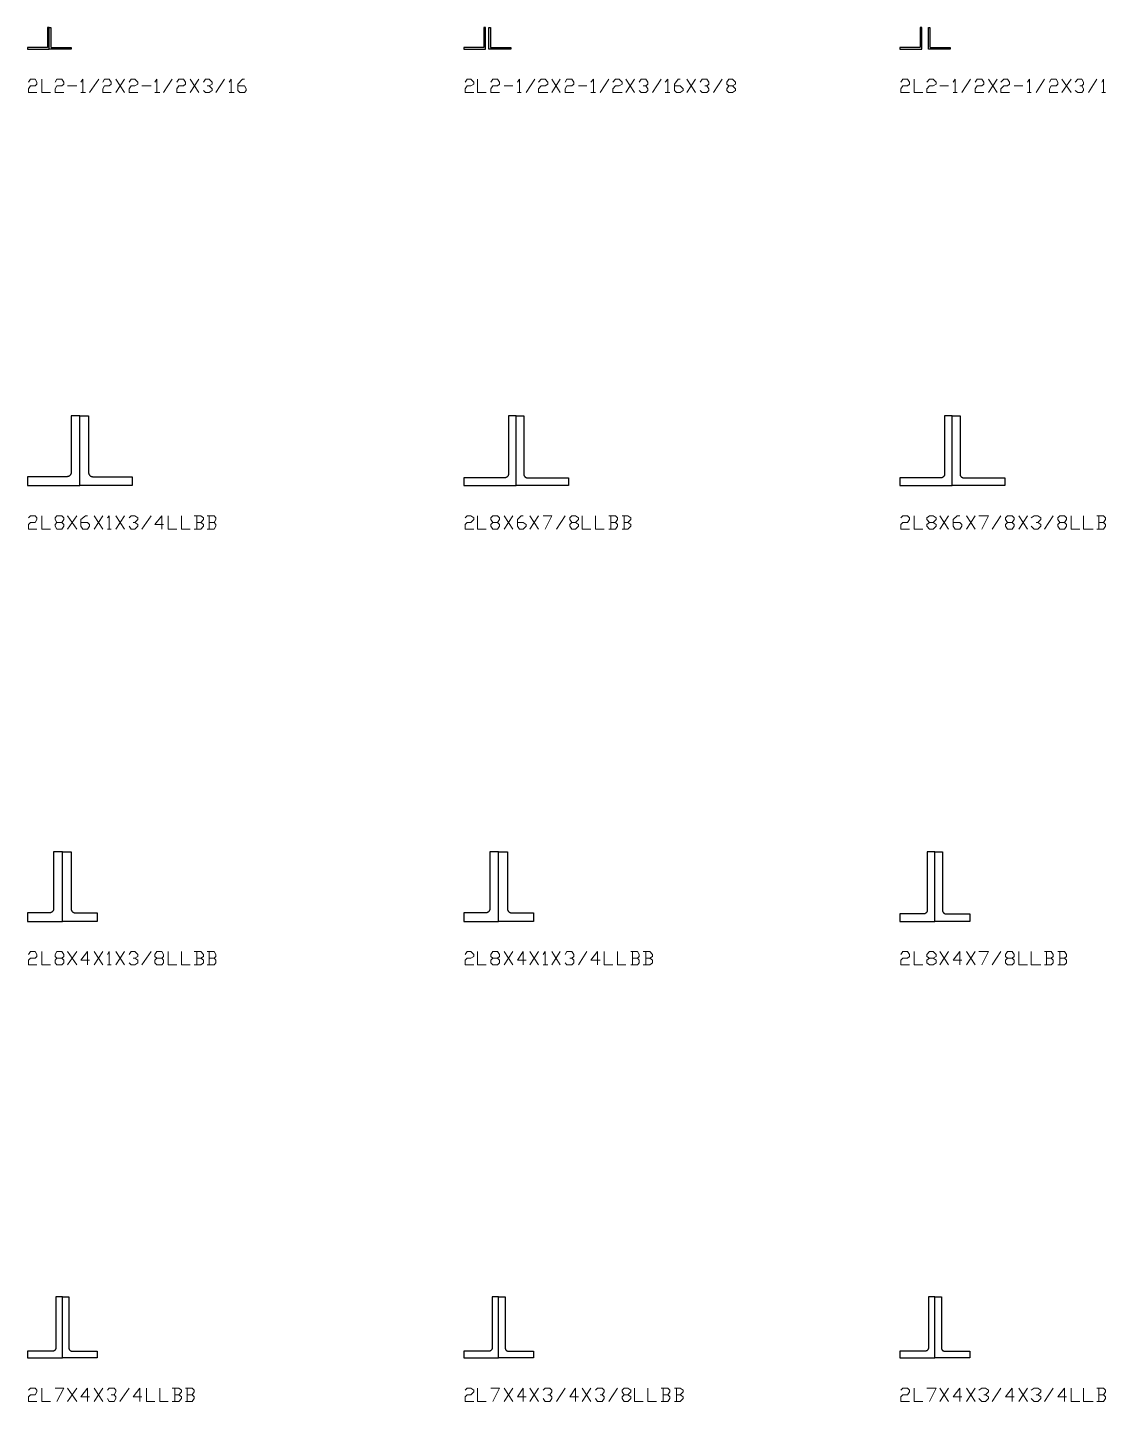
# Model space of a CAD drawing. Header units: inches. Extents: x 0 to 985, y -1555 to 12.
# Drawn here: x 250 to 373.6, y -555 to -397.5 of the extents above; entities that cross this region are included whole.
import ezdxf

# ---------------------------------------------------------------- set-up
doc = ezdxf.new("R2010")
doc.units = ezdxf.units.IN
doc.header["$MEASUREMENT"] = 0
doc.layers.add('AISC_STEEL', color=7, linetype='Continuous')

msp = doc.modelspace()

# ---------------------------------------------------------------- linework, layer by layer
at = {"color": 3, "lineweight": 0}
for points in [[(250.11, -403.76), (250.33, -403.43), (250.87, -403.43), (251.09, -403.76), (251.09, -403.98), (250.87, -404.19), (250.33, -404.19), (250.11, -404.52), (250.11, -404.96), (251.09, -404.96)], [(251.64, -403.43), (251.64, -404.96), (252.62, -404.96)], [(253.16, -403.76), (253.38, -403.43), (253.93, -403.43), (254.15, -403.76), (254.15, -403.98), (253.93, -404.19), (253.38, -404.19), (253.16, -404.52), (253.16, -404.96), (254.15, -404.96)], [(254.58, -404.19), (255.67, -404.19)], [(256.11, -403.76), (256.33, -403.43), (256.33, -404.96)], [(257.09, -404.96), (258.18, -403.43)], [(258.62, -403.76), (258.83, -403.43), (259.38, -403.43), (259.6, -403.76), (259.6, -403.98), (259.38, -404.19), (258.83, -404.19), (258.62, -404.52), (258.62, -404.96), (259.6, -404.96)], [(260.14, -404.96), (261.12, -403.43)], [(260.14, -403.43), (261.12, -404.96)], [(261.67, -403.76), (261.89, -403.43), (262.32, -403.43), (262.65, -403.76), (262.65, -403.98), (262.32, -404.19), (261.89, -404.19), (261.67, -404.52), (261.67, -404.96), (262.65, -404.96)], [(263.09, -404.19), (264.18, -404.19)], [(264.61, -403.76), (264.83, -403.43), (264.83, -404.96)], [(265.6, -404.96), (266.58, -403.43)], [(267.12, -403.76), (267.34, -403.43), (267.89, -403.43), (268.1, -403.76), (268.1, -403.98), (267.89, -404.19), (267.34, -404.19), (267.12, -404.52), (267.12, -404.96), (268.1, -404.96)], [(268.65, -404.96), (269.63, -403.43)], [(268.65, -403.43), (269.63, -404.96)], [(270.18, -403.76), (270.39, -403.43), (270.83, -403.43), (271.16, -403.76), (271.16, -403.98), (270.83, -404.19), (270.61, -404.19)], [(270.83, -404.19), (271.16, -404.52), (271.16, -404.74), (270.83, -404.96), (270.39, -404.96), (270.18, -404.74)], [(271.59, -404.96), (272.58, -403.43)], [(273.12, -403.76), (273.34, -403.43), (273.34, -404.96)], [(274.1, -404.19), (274.87, -404.19), (275.08, -404.52), (275.08, -404.74), (274.87, -404.96), (274.32, -404.96), (274.1, -404.74), (274.1, -403.98), (274.65, -403.43), (274.87, -403.43)], [(300.17, -403.76), (300.38, -403.43), (300.82, -403.43), (301.15, -403.76), (301.15, -403.98), (300.82, -404.19), (300.38, -404.19), (300.17, -404.52), (300.17, -404.96), (301.15, -404.96)], [(301.58, -403.43), (301.58, -404.96), (302.56, -404.96)], [(303.11, -403.76), (303.33, -403.43), (303.87, -403.43), (304.09, -403.76), (304.09, -403.98), (303.87, -404.19), (303.33, -404.19), (303.11, -404.52), (303.11, -404.96), (304.09, -404.96)], [(304.64, -404.19), (305.62, -404.19)], [(306.16, -403.76), (306.38, -403.43), (306.38, -404.96)], [(307.14, -404.96), (308.13, -403.43)], [(308.56, -403.76), (308.89, -403.43), (309.33, -403.43), (309.65, -403.76), (309.65, -403.98), (309.33, -404.19), (308.89, -404.19), (308.56, -404.52), (308.56, -404.96), (309.65, -404.96)], [(310.09, -404.96), (311.07, -403.43)], [(310.09, -403.43), (311.07, -404.96)], [(311.62, -403.76), (311.83, -403.43), (312.38, -403.43), (312.6, -403.76), (312.6, -403.98), (312.38, -404.19), (311.83, -404.19), (311.62, -404.52), (311.62, -404.96), (312.6, -404.96)], [(313.14, -404.19), (314.12, -404.19)], [(314.56, -403.76), (314.89, -403.43), (314.89, -404.96)], [(315.65, -404.96), (316.63, -403.43)], [(317.07, -403.76), (317.4, -403.43), (317.83, -403.43), (318.16, -403.76), (318.16, -403.98), (317.83, -404.19), (317.4, -404.19), (317.07, -404.52), (317.07, -404.96), (318.16, -404.96)], [(318.59, -404.96), (319.58, -403.43)], [(318.59, -403.43), (319.58, -404.96)], [(320.12, -403.76), (320.34, -403.43), (320.89, -403.43), (321.1, -403.76), (321.1, -403.98), (320.89, -404.19), (320.56, -404.19)], [(320.89, -404.19), (321.1, -404.52), (321.1, -404.74), (320.89, -404.96), (320.34, -404.96), (320.12, -404.74)], [(321.65, -404.96), (322.63, -403.43)], [(323.07, -403.76), (323.39, -403.43), (323.39, -404.96)], [(324.16, -404.19), (324.81, -404.19), (325.14, -404.52), (325.14, -404.74), (324.81, -404.96), (324.37, -404.96), (324.16, -404.74), (324.16, -403.98), (324.59, -403.43), (324.81, -403.43)], [(325.57, -404.96), (326.56, -403.43)], [(325.57, -403.43), (326.56, -404.96)], [(327.1, -403.76), (327.32, -403.43), (327.86, -403.43), (328.08, -403.76), (328.08, -403.98), (327.86, -404.19), (327.65, -404.19)], [(327.86, -404.19), (328.08, -404.52), (328.08, -404.74), (327.86, -404.96), (327.32, -404.96), (327.1, -404.74)], [(328.63, -404.96), (329.61, -403.43)], [(330.81, -404.19), (331.14, -404.52), (331.14, -404.74), (330.81, -404.96), (330.37, -404.96), (330.15, -404.74), (330.15, -404.52), (330.37, -404.19), (330.81, -404.19), (331.14, -403.98), (331.14, -403.76), (330.81, -403.43), (330.37, -403.43), (330.15, -403.76), (330.15, -403.98), (330.37, -404.19)], [(350.11, -403.76), (350.33, -403.43), (350.87, -403.43), (351.09, -403.76), (351.09, -403.98), (350.87, -404.19), (350.33, -404.19), (350.11, -404.52), (350.11, -404.96), (351.09, -404.96)], [(351.64, -403.43), (351.64, -404.96), (352.62, -404.96)], [(353.06, -403.76), (353.38, -403.43), (353.82, -403.43), (354.15, -403.76), (354.15, -403.98), (353.82, -404.19), (353.38, -404.19), (353.06, -404.52), (353.06, -404.96), (354.15, -404.96)], [(354.58, -404.19), (355.56, -404.19)], [(356.11, -403.76), (356.33, -403.43), (356.33, -404.96)], [(357.09, -404.96), (358.07, -403.43)], [(358.62, -403.76), (358.83, -403.43), (359.38, -403.43), (359.6, -403.76), (359.6, -403.98), (359.38, -404.19), (358.83, -404.19), (358.62, -404.52), (358.62, -404.96), (359.6, -404.96)], [(360.14, -404.96), (361.12, -403.43)], [(360.14, -403.43), (361.12, -404.96)], [(361.56, -403.76), (361.89, -403.43), (362.32, -403.43), (362.54, -403.76), (362.54, -403.98), (362.32, -404.19), (361.89, -404.19), (361.56, -404.52), (361.56, -404.96), (362.54, -404.96)], [(363.09, -404.19), (364.07, -404.19)], [(364.61, -403.76), (364.83, -403.43), (364.83, -404.96)], [(365.6, -404.96), (366.58, -403.43)], [(367.12, -403.76), (367.34, -403.43), (367.89, -403.43), (368.1, -403.76), (368.1, -403.98), (367.89, -404.19), (367.34, -404.19), (367.12, -404.52), (367.12, -404.96), (368.1, -404.96)], [(368.54, -404.96), (369.63, -403.43)], [(368.54, -403.43), (369.63, -404.96)], [(370.07, -403.76), (370.39, -403.43), (370.83, -403.43), (371.05, -403.76), (371.05, -403.98), (370.83, -404.19), (370.61, -404.19)], [(370.83, -404.19), (371.05, -404.52), (371.05, -404.74), (370.83, -404.96), (370.39, -404.96), (370.07, -404.74)], [(371.59, -404.96), (372.58, -403.43)], [(373.12, -403.76), (373.34, -403.43), (373.34, -404.96)], [(256.11, -404.96), (256.65, -404.96)], [(264.61, -404.96), (265.16, -404.96)], [(273.12, -404.96), (273.67, -404.96)], [(306.16, -404.96), (306.6, -404.96)], [(314.56, -404.96), (315.11, -404.96)], [(323.07, -404.96), (323.61, -404.96)], [(356.11, -404.96), (356.54, -404.96)], [(364.61, -404.96), (365.05, -404.96)], [(373.12, -404.96), (373.56, -404.96)], [(250.11, -453.7), (250.33, -453.48), (250.87, -453.48), (251.09, -453.7), (251.09, -453.92), (250.87, -454.25), (250.33, -454.25), (250.11, -454.47), (250.11, -455.01), (251.09, -455.01)], [(251.64, -453.48), (251.64, -455.01), (252.62, -455.01)], [(253.93, -454.25), (254.15, -454.47), (254.15, -454.68), (253.93, -455.01), (253.38, -455.01), (253.16, -454.68), (253.16, -454.47), (253.38, -454.25), (253.93, -454.25), (254.15, -453.92), (254.15, -453.7), (253.93, -453.48), (253.38, -453.48), (253.16, -453.7), (253.16, -453.92), (253.38, -454.25)], [(254.58, -455.01), (255.67, -453.48)], [(254.58, -453.48), (255.67, -455.01)], [(256.11, -454.25), (256.87, -454.25), (257.09, -454.47), (257.09, -454.68), (256.87, -455.01), (256.33, -455.01), (256.11, -454.68), (256.11, -453.92), (256.65, -453.48), (256.87, -453.48)], [(257.64, -455.01), (258.62, -453.48)], [(257.64, -453.48), (258.62, -455.01)], [(259.16, -453.7), (259.38, -453.48), (259.38, -455.01)], [(260.14, -455.01), (261.12, -453.48)], [(260.14, -453.48), (261.12, -455.01)], [(261.67, -453.7), (261.89, -453.48), (262.32, -453.48), (262.65, -453.7), (262.65, -453.92), (262.32, -454.25), (262.11, -454.25)], [(263.09, -455.01), (264.18, -453.48)], [(265.6, -454.47), (264.61, -454.47), (265.38, -453.48), (265.38, -455.01)], [(266.14, -453.48), (266.14, -455.01), (267.12, -455.01)], [(267.67, -453.48), (267.67, -455.01), (268.65, -455.01)], [(269.85, -454.25), (270.18, -453.92), (270.18, -453.7), (269.85, -453.48), (269.09, -453.48)], [(269.41, -453.48), (269.41, -455.01)], [(271.38, -454.25), (271.59, -453.92), (271.59, -453.7), (271.38, -453.48), (270.61, -453.48)], [(270.83, -453.48), (270.83, -455.01)], [(300.17, -453.7), (300.38, -453.48), (300.82, -453.48), (301.15, -453.7), (301.15, -453.92), (300.82, -454.25), (300.38, -454.25), (300.17, -454.47), (300.17, -455.01), (301.15, -455.01)], [(301.58, -453.48), (301.58, -455.01), (302.56, -455.01)], [(303.87, -454.25), (304.09, -454.47), (304.09, -454.68), (303.87, -455.01), (303.33, -455.01), (303.11, -454.68), (303.11, -454.47), (303.33, -454.25), (303.87, -454.25), (304.09, -453.92), (304.09, -453.7), (303.87, -453.48), (303.33, -453.48), (303.11, -453.7), (303.11, -453.92), (303.33, -454.25)], [(304.64, -455.01), (305.62, -453.48)], [(304.64, -453.48), (305.62, -455.01)], [(306.16, -454.25), (306.82, -454.25), (307.14, -454.47), (307.14, -454.68), (306.82, -455.01), (306.38, -455.01), (306.16, -454.68), (306.16, -453.92), (306.6, -453.48), (306.82, -453.48)], [(307.58, -455.01), (308.56, -453.48)], [(307.58, -453.48), (308.56, -455.01)], [(309.11, -453.48), (310.09, -453.48), (309.33, -455.01)], [(310.63, -455.01), (311.62, -453.48)], [(312.82, -454.25), (313.14, -454.47), (313.14, -454.68), (312.82, -455.01), (312.38, -455.01), (312.16, -454.68), (312.16, -454.47), (312.38, -454.25), (312.82, -454.25), (313.14, -453.92), (313.14, -453.7), (312.82, -453.48), (312.38, -453.48), (312.16, -453.7), (312.16, -453.92), (312.38, -454.25)], [(313.58, -453.48), (313.58, -455.01), (314.56, -455.01)], [(315.11, -453.48), (315.11, -455.01), (316.09, -455.01)], [(317.4, -454.25), (317.61, -453.92), (317.61, -453.7), (317.4, -453.48), (316.63, -453.48)], [(316.85, -453.48), (316.85, -455.01)], [(318.81, -454.25), (319.14, -453.92), (319.14, -453.7), (318.81, -453.48), (318.16, -453.48)], [(318.38, -453.48), (318.38, -455.01)], [(350.11, -453.7), (350.33, -453.48), (350.87, -453.48), (351.09, -453.7), (351.09, -453.92), (350.87, -454.25), (350.33, -454.25), (350.11, -454.47), (350.11, -455.01), (351.09, -455.01)], [(351.64, -453.48), (351.64, -455.01), (352.62, -455.01)], [(353.82, -454.25), (354.15, -454.47), (354.15, -454.68), (353.82, -455.01), (353.38, -455.01), (353.06, -454.68), (353.06, -454.47), (353.38, -454.25), (353.82, -454.25), (354.15, -453.92), (354.15, -453.7), (353.82, -453.48), (353.38, -453.48), (353.06, -453.7), (353.06, -453.92), (353.38, -454.25)], [(354.58, -455.01), (355.56, -453.48)], [(354.58, -453.48), (355.56, -455.01)], [(356.11, -454.25), (356.87, -454.25), (357.09, -454.47), (357.09, -454.68), (356.87, -455.01), (356.33, -455.01), (356.11, -454.68), (356.11, -453.92), (356.54, -453.48), (356.87, -453.48)], [(357.64, -455.01), (358.62, -453.48)], [(357.64, -453.48), (358.62, -455.01)], [(359.05, -453.48), (360.14, -453.48), (359.38, -455.01)], [(360.58, -455.01), (361.56, -453.48)], [(362.87, -454.25), (363.09, -454.47), (363.09, -454.68), (362.87, -455.01), (362.32, -455.01), (362.11, -454.68), (362.11, -454.47), (362.32, -454.25), (362.87, -454.25), (363.09, -453.92), (363.09, -453.7), (362.87, -453.48), (362.32, -453.48), (362.11, -453.7), (362.11, -453.92), (362.32, -454.25)], [(363.63, -455.01), (364.61, -453.48)], [(363.63, -453.48), (364.61, -455.01)], [(365.05, -453.7), (365.38, -453.48), (365.81, -453.48), (366.14, -453.7), (366.14, -453.92), (365.81, -454.25), (365.6, -454.25)], [(366.58, -455.01), (367.56, -453.48)], [(368.87, -454.25), (369.09, -454.47), (369.09, -454.68), (368.87, -455.01), (368.32, -455.01), (368.1, -454.68), (368.1, -454.47), (368.32, -454.25), (368.87, -454.25), (369.09, -453.92), (369.09, -453.7), (368.87, -453.48), (368.32, -453.48), (368.1, -453.7), (368.1, -453.92), (368.32, -454.25)], [(369.63, -453.48), (369.63, -455.01), (370.61, -455.01)], [(371.05, -453.48), (371.05, -455.01), (372.14, -455.01)], [(373.34, -454.25), (373.56, -453.92), (373.56, -453.7), (373.34, -453.48), (372.58, -453.48)], [(372.79, -453.48), (372.79, -455.01)], [(259.16, -455.01), (259.6, -455.01)], [(262.32, -454.25), (262.65, -454.47), (262.65, -454.68), (262.32, -455.01), (261.89, -455.01), (261.67, -454.68)], [(269.09, -455.01), (269.85, -455.01), (270.18, -454.68), (270.18, -454.47), (269.85, -454.25), (269.41, -454.25)], [(270.61, -455.01), (271.38, -455.01), (271.59, -454.68), (271.59, -454.47), (271.38, -454.25), (270.83, -454.25)], [(316.63, -455.01), (317.4, -455.01), (317.61, -454.68), (317.61, -454.47), (317.4, -454.25), (316.85, -454.25)], [(318.16, -455.01), (318.81, -455.01), (319.14, -454.68), (319.14, -454.47), (318.81, -454.25), (318.38, -454.25)], [(365.81, -454.25), (366.14, -454.47), (366.14, -454.68), (365.81, -455.01), (365.38, -455.01), (365.05, -454.68)], [(372.58, -455.01), (373.34, -455.01), (373.56, -454.68), (373.56, -454.47), (373.34, -454.25), (372.79, -454.25)], [(250.11, -503.76), (250.33, -503.43), (250.87, -503.43), (251.09, -503.76), (251.09, -503.98), (250.87, -504.19), (250.33, -504.19), (250.11, -504.41), (250.11, -504.96), (251.09, -504.96)], [(251.64, -503.43), (251.64, -504.96), (252.62, -504.96)], [(253.93, -504.19), (254.15, -504.41), (254.15, -504.74), (253.93, -504.96), (253.38, -504.96), (253.16, -504.74), (253.16, -504.41), (253.38, -504.19), (253.93, -504.19), (254.15, -503.98), (254.15, -503.76), (253.93, -503.43), (253.38, -503.43), (253.16, -503.76), (253.16, -503.98), (253.38, -504.19)], [(254.58, -504.96), (255.67, -503.43)], [(254.58, -503.43), (255.67, -504.96)], [(257.09, -504.41), (256.11, -504.41), (256.87, -503.43), (256.87, -504.96)], [(257.64, -504.96), (258.62, -503.43)], [(257.64, -503.43), (258.62, -504.96)], [(259.16, -503.76), (259.38, -503.43), (259.38, -504.96)], [(260.14, -504.96), (261.12, -503.43)], [(260.14, -503.43), (261.12, -504.96)], [(261.67, -503.76), (261.89, -503.43), (262.32, -503.43), (262.65, -503.76), (262.65, -503.98), (262.32, -504.19), (262.11, -504.19)], [(263.09, -504.96), (264.18, -503.43)], [(265.38, -504.19), (265.6, -504.41), (265.6, -504.74), (265.38, -504.96), (264.83, -504.96), (264.61, -504.74), (264.61, -504.41), (264.83, -504.19), (265.38, -504.19), (265.6, -503.98), (265.6, -503.76), (265.38, -503.43), (264.83, -503.43), (264.61, -503.76), (264.61, -503.98), (264.83, -504.19)], [(266.14, -503.43), (266.14, -504.96), (267.12, -504.96)], [(267.67, -503.43), (267.67, -504.96), (268.65, -504.96)], [(269.85, -504.19), (270.18, -503.98), (270.18, -503.76), (269.85, -503.43), (269.09, -503.43)], [(269.41, -503.43), (269.41, -504.96)], [(271.38, -504.19), (271.59, -503.98), (271.59, -503.76), (271.38, -503.43), (270.61, -503.43)], [(270.83, -503.43), (270.83, -504.96)], [(300.17, -503.76), (300.38, -503.43), (300.82, -503.43), (301.15, -503.76), (301.15, -503.98), (300.82, -504.19), (300.38, -504.19), (300.17, -504.41), (300.17, -504.96), (301.15, -504.96)], [(301.58, -503.43), (301.58, -504.96), (302.56, -504.96)], [(303.87, -504.19), (304.09, -504.41), (304.09, -504.74), (303.87, -504.96), (303.33, -504.96), (303.11, -504.74), (303.11, -504.41), (303.33, -504.19), (303.87, -504.19), (304.09, -503.98), (304.09, -503.76), (303.87, -503.43), (303.33, -503.43), (303.11, -503.76), (303.11, -503.98), (303.33, -504.19)], [(304.64, -504.96), (305.62, -503.43)], [(304.64, -503.43), (305.62, -504.96)], [(307.14, -504.41), (306.16, -504.41), (306.82, -503.43), (306.82, -504.96)], [(307.58, -504.96), (308.56, -503.43)], [(307.58, -503.43), (308.56, -504.96)], [(309.11, -503.76), (309.33, -503.43), (309.33, -504.96)], [(310.09, -504.96), (311.07, -503.43)], [(310.09, -503.43), (311.07, -504.96)], [(311.62, -503.76), (311.83, -503.43), (312.38, -503.43), (312.6, -503.76), (312.6, -503.98), (312.38, -504.19), (312.16, -504.19)], [(313.14, -504.96), (314.12, -503.43)], [(315.65, -504.41), (314.56, -504.41), (315.32, -503.43), (315.32, -504.96)], [(316.09, -503.43), (316.09, -504.96), (317.07, -504.96)], [(317.61, -503.43), (317.61, -504.96), (318.59, -504.96)], [(319.9, -504.19), (320.12, -503.98), (320.12, -503.76), (319.9, -503.43), (319.14, -503.43)], [(319.36, -503.43), (319.36, -504.96)], [(321.32, -504.19), (321.65, -503.98), (321.65, -503.76), (321.32, -503.43), (320.56, -503.43)], [(320.89, -503.43), (320.89, -504.96)], [(350.11, -503.76), (350.33, -503.43), (350.87, -503.43), (351.09, -503.76), (351.09, -503.98), (350.87, -504.19), (350.33, -504.19), (350.11, -504.41), (350.11, -504.96), (351.09, -504.96)], [(351.64, -503.43), (351.64, -504.96), (352.62, -504.96)], [(353.82, -504.19), (354.15, -504.41), (354.15, -504.74), (353.82, -504.96), (353.38, -504.96), (353.06, -504.74), (353.06, -504.41), (353.38, -504.19), (353.82, -504.19), (354.15, -503.98), (354.15, -503.76), (353.82, -503.43), (353.38, -503.43), (353.06, -503.76), (353.06, -503.98), (353.38, -504.19)], [(354.58, -504.96), (355.56, -503.43)], [(354.58, -503.43), (355.56, -504.96)], [(357.09, -504.41), (356.11, -504.41), (356.87, -503.43), (356.87, -504.96)], [(357.64, -504.96), (358.62, -503.43)], [(357.64, -503.43), (358.62, -504.96)], [(359.05, -503.43), (360.14, -503.43), (359.38, -504.96)], [(360.58, -504.96), (361.56, -503.43)], [(362.87, -504.19), (363.09, -504.41), (363.09, -504.74), (362.87, -504.96), (362.32, -504.96), (362.11, -504.74), (362.11, -504.41), (362.32, -504.19), (362.87, -504.19), (363.09, -503.98), (363.09, -503.76), (362.87, -503.43), (362.32, -503.43), (362.11, -503.76), (362.11, -503.98), (362.32, -504.19)], [(363.63, -503.43), (363.63, -504.96), (364.61, -504.96)], [(365.05, -503.43), (365.05, -504.96), (366.14, -504.96)], [(367.34, -504.19), (367.56, -503.98), (367.56, -503.76), (367.34, -503.43), (366.58, -503.43)], [(366.8, -503.43), (366.8, -504.96)], [(368.87, -504.19), (369.09, -503.98), (369.09, -503.76), (368.87, -503.43), (368.1, -503.43)], [(368.32, -503.43), (368.32, -504.96)], [(259.16, -504.96), (259.6, -504.96)], [(262.32, -504.19), (262.65, -504.41), (262.65, -504.74), (262.32, -504.96), (261.89, -504.96), (261.67, -504.74)], [(269.09, -504.96), (269.85, -504.96), (270.18, -504.74), (270.18, -504.41), (269.85, -504.19), (269.41, -504.19)], [(270.61, -504.96), (271.38, -504.96), (271.59, -504.74), (271.59, -504.41), (271.38, -504.19), (270.83, -504.19)], [(309.11, -504.96), (309.65, -504.96)], [(312.38, -504.19), (312.6, -504.41), (312.6, -504.74), (312.38, -504.96), (311.83, -504.96), (311.62, -504.74)], [(319.14, -504.96), (319.9, -504.96), (320.12, -504.74), (320.12, -504.41), (319.9, -504.19), (319.36, -504.19)], [(320.56, -504.96), (321.32, -504.96), (321.65, -504.74), (321.65, -504.41), (321.32, -504.19), (320.89, -504.19)], [(366.58, -504.96), (367.34, -504.96), (367.56, -504.74), (367.56, -504.41), (367.34, -504.19), (366.8, -504.19)], [(368.1, -504.96), (368.87, -504.96), (369.09, -504.74), (369.09, -504.41), (368.87, -504.19), (368.32, -504.19)], [(250.11, -553.7), (250.33, -553.48), (250.87, -553.48), (251.09, -553.7), (251.09, -553.92), (250.87, -554.25), (250.33, -554.25), (250.11, -554.47), (250.11, -555.01), (251.09, -555.01)], [(251.64, -553.48), (251.64, -555.01), (252.62, -555.01)], [(253.16, -553.48), (254.15, -553.48), (253.38, -555.01)], [(254.58, -555.01), (255.67, -553.48)], [(254.58, -553.48), (255.67, -555.01)], [(257.09, -554.47), (256.11, -554.47), (256.87, -553.48), (256.87, -555.01)], [(257.64, -555.01), (258.62, -553.48)], [(257.64, -553.48), (258.62, -555.01)], [(259.16, -553.7), (259.38, -553.48), (259.93, -553.48), (260.14, -553.7), (260.14, -553.92), (259.93, -554.25), (259.6, -554.25)], [(259.93, -554.25), (260.14, -554.47), (260.14, -554.68), (259.93, -555.01), (259.38, -555.01), (259.16, -554.68)], [(260.58, -555.01), (261.67, -553.48)], [(263.09, -554.47), (262.11, -554.47), (262.87, -553.48), (262.87, -555.01)], [(263.63, -553.48), (263.63, -555.01), (264.61, -555.01)], [(265.16, -553.48), (265.16, -555.01), (266.14, -555.01)], [(267.34, -554.25), (267.67, -553.92), (267.67, -553.7), (267.34, -553.48), (266.58, -553.48)], [(266.58, -555.01), (267.34, -555.01), (267.67, -554.68), (267.67, -554.47), (267.34, -554.25), (266.9, -554.25)], [(266.9, -553.48), (266.9, -555.01)], [(268.87, -554.25), (269.09, -553.92), (269.09, -553.7), (268.87, -553.48), (268.1, -553.48)], [(268.1, -555.01), (268.87, -555.01), (269.09, -554.68), (269.09, -554.47), (268.87, -554.25), (268.32, -554.25)], [(268.32, -553.48), (268.32, -555.01)], [(300.17, -553.7), (300.38, -553.48), (300.82, -553.48), (301.15, -553.7), (301.15, -553.92), (300.82, -554.25), (300.38, -554.25), (300.17, -554.47), (300.17, -555.01), (301.15, -555.01)], [(301.58, -553.48), (301.58, -555.01), (302.56, -555.01)], [(303.11, -553.48), (304.09, -553.48), (303.33, -555.01)], [(304.64, -555.01), (305.62, -553.48)], [(304.64, -553.48), (305.62, -555.01)], [(307.14, -554.47), (306.16, -554.47), (306.82, -553.48), (306.82, -555.01)], [(307.58, -555.01), (308.56, -553.48)], [(307.58, -553.48), (308.56, -555.01)], [(309.11, -553.7), (309.33, -553.48), (309.87, -553.48), (310.09, -553.7), (310.09, -553.92), (309.87, -554.25), (309.65, -554.25)], [(309.87, -554.25), (310.09, -554.47), (310.09, -554.68), (309.87, -555.01), (309.33, -555.01), (309.11, -554.68)], [(310.63, -555.01), (311.62, -553.48)], [(313.14, -554.47), (312.16, -554.47), (312.82, -553.48), (312.82, -555.01)], [(313.58, -555.01), (314.56, -553.48)], [(313.58, -553.48), (314.56, -555.01)], [(315.11, -553.7), (315.32, -553.48), (315.87, -553.48), (316.09, -553.7), (316.09, -553.92), (315.87, -554.25), (315.65, -554.25)], [(315.87, -554.25), (316.09, -554.47), (316.09, -554.68), (315.87, -555.01), (315.32, -555.01), (315.11, -554.68)], [(316.63, -555.01), (317.61, -553.48)], [(318.81, -554.25), (319.14, -554.47), (319.14, -554.68), (318.81, -555.01), (318.38, -555.01), (318.16, -554.68), (318.16, -554.47), (318.38, -554.25), (318.81, -554.25), (319.14, -553.92), (319.14, -553.7), (318.81, -553.48), (318.38, -553.48), (318.16, -553.7), (318.16, -553.92), (318.38, -554.25)], [(319.58, -553.48), (319.58, -555.01), (320.56, -555.01)], [(321.1, -553.48), (321.1, -555.01), (322.08, -555.01)], [(323.39, -554.25), (323.61, -553.92), (323.61, -553.7), (323.39, -553.48), (322.63, -553.48)], [(322.63, -555.01), (323.39, -555.01), (323.61, -554.68), (323.61, -554.47), (323.39, -554.25), (322.85, -554.25)], [(322.85, -553.48), (322.85, -555.01)], [(324.81, -554.25), (325.14, -553.92), (325.14, -553.7), (324.81, -553.48), (324.16, -553.48)], [(324.16, -555.01), (324.81, -555.01), (325.14, -554.68), (325.14, -554.47), (324.81, -554.25), (324.37, -554.25)], [(324.37, -553.48), (324.37, -555.01)], [(350.11, -553.7), (350.33, -553.48), (350.87, -553.48), (351.09, -553.7), (351.09, -553.92), (350.87, -554.25), (350.33, -554.25), (350.11, -554.47), (350.11, -555.01), (351.09, -555.01)], [(351.64, -553.48), (351.64, -555.01), (352.62, -555.01)], [(353.06, -553.48), (354.15, -553.48), (353.38, -555.01)], [(354.58, -555.01), (355.56, -553.48)], [(354.58, -553.48), (355.56, -555.01)], [(357.09, -554.47), (356.11, -554.47), (356.87, -553.48), (356.87, -555.01)], [(357.64, -555.01), (358.62, -553.48)], [(357.64, -553.48), (358.62, -555.01)], [(359.05, -553.7), (359.38, -553.48), (359.82, -553.48), (360.14, -553.7), (360.14, -553.92), (359.82, -554.25), (359.6, -554.25)], [(359.82, -554.25), (360.14, -554.47), (360.14, -554.68), (359.82, -555.01), (359.38, -555.01), (359.05, -554.68)], [(360.58, -555.01), (361.56, -553.48)], [(363.09, -554.47), (362.11, -554.47), (362.87, -553.48), (362.87, -555.01)], [(363.63, -555.01), (364.61, -553.48)], [(363.63, -553.48), (364.61, -555.01)], [(365.05, -553.7), (365.38, -553.48), (365.81, -553.48), (366.14, -553.7), (366.14, -553.92), (365.81, -554.25), (365.6, -554.25)], [(365.81, -554.25), (366.14, -554.47), (366.14, -554.68), (365.81, -555.01), (365.38, -555.01), (365.05, -554.68)], [(366.58, -555.01), (367.56, -553.48)], [(369.09, -554.47), (368.1, -554.47), (368.87, -553.48), (368.87, -555.01)], [(369.63, -553.48), (369.63, -555.01), (370.61, -555.01)], [(371.05, -553.48), (371.05, -555.01), (372.14, -555.01)], [(373.34, -554.25), (373.56, -553.92), (373.56, -553.7), (373.34, -553.48), (372.58, -553.48)], [(372.58, -555.01), (373.34, -555.01), (373.56, -554.68), (373.56, -554.47), (373.34, -554.25), (372.79, -554.25)], [(372.79, -553.48), (372.79, -555.01)]]:
    msp.add_lwpolyline(points, dxfattribs=at)
at = {"layer": 'AISC_STEEL'}
for points in [[(250, -400), (252.5, -400), (252.5, -397.5), (252.31, -397.5), (252.31, -399.72), (252.31, -399.73), (252.31, -399.74), (252.3, -399.75), (252.3, -399.76), (252.29, -399.78), (252.28, -399.78), (252.28, -399.79), (252.26, -399.8), (252.25, -399.8), (252.24, -399.81), (252.23, -399.81), (252.22, -399.81), (250, -399.81)], [(255, -400), (252.5, -400), (252.5, -397.5), (252.69, -397.5), (252.69, -399.72), (252.69, -399.73), (252.69, -399.74), (252.7, -399.75), (252.7, -399.76), (252.71, -399.78), (252.72, -399.78), (252.72, -399.79), (252.74, -399.8), (252.75, -399.8), (252.76, -399.81), (252.77, -399.81), (252.78, -399.81), (255, -399.81)], [(300, -400), (302.5, -400), (302.5, -397.5), (302.31, -397.5), (302.31, -399.72), (302.31, -399.73), (302.31, -399.74), (302.3, -399.75), (302.3, -399.76), (302.29, -399.78), (302.28, -399.78), (302.28, -399.79), (302.26, -399.8), (302.25, -399.8), (302.24, -399.81), (302.23, -399.81), (302.22, -399.81), (300, -399.81)], [(305.38, -400), (302.88, -400), (302.88, -397.5), (303.06, -397.5), (303.06, -399.72), (303.06, -399.73), (303.07, -399.74), (303.07, -399.75), (303.08, -399.76), (303.08, -399.78), (303.09, -399.78), (303.1, -399.79), (303.11, -399.8), (303.12, -399.8), (303.13, -399.81), (303.14, -399.81), (303.16, -399.81), (305.38, -399.81)], [(350, -400), (352.5, -400), (352.5, -397.5), (352.31, -397.5), (352.31, -399.72), (352.31, -399.73), (352.31, -399.74), (352.3, -399.75), (352.3, -399.76), (352.29, -399.78), (352.28, -399.78), (352.28, -399.79), (352.26, -399.8), (352.25, -399.8), (352.24, -399.81), (352.23, -399.81), (352.22, -399.81), (350, -399.81)], [(355.75, -400), (353.25, -400), (353.25, -397.5), (353.44, -397.5), (353.44, -399.72), (353.44, -399.73), (353.44, -399.74), (353.45, -399.75), (353.45, -399.76), (353.46, -399.78), (353.47, -399.78), (353.47, -399.79), (353.49, -399.8), (353.5, -399.8), (353.51, -399.81), (353.52, -399.81), (353.53, -399.81), (355.75, -399.81)], [(250, -450), (256, -450), (256, -442), (255, -442), (255, -448.5), (255, -448.53), (255, -448.56), (254.99, -448.59), (254.99, -448.62), (254.98, -448.64), (254.97, -448.67), (254.96, -448.7), (254.95, -448.72), (254.93, -448.75), (254.92, -448.77), (254.9, -448.8), (254.88, -448.82), (254.86, -448.84), (254.84, -448.86), (254.82, -448.88), (254.8, -448.9), (254.77, -448.92), (254.75, -448.93), (254.72, -448.95), (254.7, -448.96), (254.67, -448.97), (254.64, -448.98), (254.62, -448.99), (254.59, -448.99), (254.56, -449), (254.53, -449), (254.5, -449), (250, -449)], [(262, -450), (256, -450), (256, -442), (257, -442), (257, -448.5), (257, -448.53), (257, -448.56), (257.01, -448.59), (257.01, -448.62), (257.02, -448.64), (257.03, -448.67), (257.04, -448.7), (257.05, -448.72), (257.07, -448.75), (257.08, -448.77), (257.1, -448.8), (257.12, -448.82), (257.14, -448.84), (257.16, -448.86), (257.18, -448.88), (257.2, -448.9), (257.23, -448.92), (257.25, -448.93), (257.28, -448.95), (257.3, -448.96), (257.33, -448.97), (257.36, -448.98), (257.38, -448.99), (257.41, -448.99), (257.44, -449), (257.47, -449), (257.5, -449), (262, -449)], [(300, -450), (306, -450), (306, -442), (305.12, -442), (305.12, -448.69), (305.12, -448.72), (305.12, -448.75), (305.12, -448.78), (305.11, -448.81), (305.1, -448.83), (305.09, -448.86), (305.08, -448.89), (305.06, -448.91), (305.04, -448.94), (305.03, -448.96), (305.01, -448.99), (304.99, -449.01), (304.96, -449.03), (304.94, -449.04), (304.91, -449.06), (304.89, -449.08), (304.86, -449.09), (304.83, -449.1), (304.81, -449.11), (304.78, -449.12), (304.75, -449.12), (304.72, -449.12), (304.69, -449.12), (300, -449.12)], [(312, -450), (306, -450), (306, -442), (306.88, -442), (306.88, -448.69), (306.88, -448.72), (306.88, -448.75), (306.88, -448.78), (306.89, -448.81), (306.9, -448.83), (306.91, -448.86), (306.92, -448.89), (306.94, -448.91), (306.96, -448.94), (306.97, -448.96), (306.99, -448.99), (307.01, -449.01), (307.04, -449.03), (307.06, -449.04), (307.09, -449.06), (307.11, -449.08), (307.14, -449.09), (307.17, -449.1), (307.19, -449.11), (307.22, -449.12), (307.25, -449.12), (307.28, -449.12), (307.31, -449.12), (312, -449.12)], [(350, -450), (356, -450), (356, -442), (355.12, -442), (355.12, -448.69), (355.12, -448.72), (355.12, -448.75), (355.12, -448.78), (355.11, -448.81), (355.1, -448.83), (355.09, -448.86), (355.08, -448.89), (355.06, -448.91), (355.04, -448.94), (355.03, -448.96), (355.01, -448.99), (354.99, -449.01), (354.96, -449.03), (354.94, -449.04), (354.91, -449.06), (354.89, -449.08), (354.86, -449.09), (354.83, -449.1), (354.81, -449.11), (354.78, -449.12), (354.75, -449.12), (354.72, -449.12), (354.69, -449.12), (350, -449.12)], [(362, -450), (356, -450), (356, -442), (356.88, -442), (356.88, -448.69), (356.88, -448.72), (356.88, -448.75), (356.88, -448.78), (356.89, -448.81), (356.9, -448.83), (356.91, -448.86), (356.92, -448.89), (356.94, -448.91), (356.96, -448.94), (356.97, -448.96), (356.99, -448.99), (357.01, -449.01), (357.04, -449.03), (357.06, -449.04), (357.09, -449.06), (357.11, -449.08), (357.14, -449.09), (357.17, -449.1), (357.19, -449.11), (357.22, -449.12), (357.25, -449.12), (357.28, -449.12), (357.31, -449.12), (362, -449.12)], [(250, -500), (254, -500), (254, -492), (253, -492), (253, -498.5), (253, -498.53), (253, -498.56), (252.99, -498.59), (252.99, -498.62), (252.98, -498.64), (252.97, -498.67), (252.96, -498.7), (252.95, -498.72), (252.93, -498.75), (252.92, -498.77), (252.9, -498.8), (252.88, -498.82), (252.86, -498.84), (252.84, -498.86), (252.82, -498.88), (252.8, -498.9), (252.77, -498.92), (252.75, -498.93), (252.72, -498.95), (252.7, -498.96), (252.67, -498.97), (252.64, -498.98), (252.62, -498.99), (252.59, -498.99), (252.56, -499), (252.53, -499), (252.5, -499), (250, -499)], [(258, -500), (254, -500), (254, -492), (255, -492), (255, -498.5), (255, -498.53), (255, -498.56), (255.01, -498.59), (255.01, -498.62), (255.02, -498.64), (255.03, -498.67), (255.04, -498.7), (255.05, -498.72), (255.07, -498.75), (255.08, -498.77), (255.1, -498.8), (255.12, -498.82), (255.14, -498.84), (255.16, -498.86), (255.18, -498.88), (255.2, -498.9), (255.23, -498.92), (255.25, -498.93), (255.28, -498.95), (255.3, -498.96), (255.33, -498.97), (255.36, -498.98), (255.38, -498.99), (255.41, -498.99), (255.44, -499), (255.47, -499), (255.5, -499), (258, -499)], [(300, -500), (304, -500), (304, -492), (303, -492), (303, -498.5), (303, -498.53), (303, -498.56), (302.99, -498.59), (302.99, -498.62), (302.98, -498.64), (302.97, -498.67), (302.96, -498.7), (302.95, -498.72), (302.93, -498.75), (302.92, -498.77), (302.9, -498.8), (302.88, -498.82), (302.86, -498.84), (302.84, -498.86), (302.82, -498.88), (302.8, -498.9), (302.77, -498.92), (302.75, -498.93), (302.72, -498.95), (302.7, -498.96), (302.67, -498.97), (302.64, -498.98), (302.62, -498.99), (302.59, -498.99), (302.56, -499), (302.53, -499), (302.5, -499), (300, -499)], [(308, -500), (304, -500), (304, -492), (305, -492), (305, -498.5), (305, -498.53), (305, -498.56), (305.01, -498.59), (305.01, -498.62), (305.02, -498.64), (305.03, -498.67), (305.04, -498.7), (305.05, -498.72), (305.07, -498.75), (305.08, -498.77), (305.1, -498.8), (305.12, -498.82), (305.14, -498.84), (305.16, -498.86), (305.18, -498.88), (305.2, -498.9), (305.23, -498.92), (305.25, -498.93), (305.28, -498.95), (305.3, -498.96), (305.33, -498.97), (305.36, -498.98), (305.38, -498.99), (305.41, -498.99), (305.44, -499), (305.47, -499), (305.5, -499), (308, -499)], [(350, -500), (354, -500), (354, -492), (353.12, -492), (353.12, -498.69), (353.12, -498.72), (353.12, -498.75), (353.12, -498.78), (353.11, -498.81), (353.1, -498.83), (353.09, -498.86), (353.08, -498.89), (353.06, -498.91), (353.04, -498.94), (353.03, -498.96), (353.01, -498.99), (352.99, -499.01), (352.96, -499.03), (352.94, -499.04), (352.91, -499.06), (352.89, -499.08), (352.86, -499.09), (352.83, -499.1), (352.81, -499.11), (352.78, -499.12), (352.75, -499.12), (352.72, -499.12), (352.69, -499.12), (350, -499.12)], [(358, -500), (354, -500), (354, -492), (354.88, -492), (354.88, -498.69), (354.88, -498.72), (354.88, -498.75), (354.88, -498.78), (354.89, -498.81), (354.9, -498.83), (354.91, -498.86), (354.92, -498.89), (354.94, -498.91), (354.96, -498.94), (354.97, -498.96), (354.99, -498.99), (355.01, -499.01), (355.04, -499.03), (355.06, -499.04), (355.09, -499.06), (355.11, -499.08), (355.14, -499.09), (355.17, -499.1), (355.19, -499.11), (355.22, -499.12), (355.25, -499.12), (355.28, -499.12), (355.31, -499.12), (358, -499.12)], [(250, -550), (254, -550), (254, -543), (253.25, -543), (253.25, -548.88), (253.25, -548.9), (253.25, -548.93), (253.24, -548.96), (253.23, -548.99), (253.22, -549.02), (253.21, -549.05), (253.19, -549.07), (253.18, -549.1), (253.16, -549.12), (253.14, -549.14), (253.12, -549.16), (253.1, -549.18), (253.07, -549.19), (253.05, -549.21), (253.02, -549.22), (252.99, -549.23), (252.96, -549.24), (252.93, -549.25), (252.9, -549.25), (252.88, -549.25), (250, -549.25)], [(258, -550), (254, -550), (254, -543), (254.75, -543), (254.75, -548.88), (254.75, -548.9), (254.75, -548.93), (254.76, -548.96), (254.77, -548.99), (254.78, -549.02), (254.79, -549.05), (254.81, -549.07), (254.82, -549.1), (254.84, -549.12), (254.86, -549.14), (254.88, -549.16), (254.9, -549.18), (254.93, -549.19), (254.95, -549.21), (254.98, -549.22), (255.01, -549.23), (255.04, -549.24), (255.07, -549.25), (255.1, -549.25), (255.12, -549.25), (258, -549.25)], [(300, -550), (304, -550), (304, -543), (303.25, -543), (303.25, -548.88), (303.25, -548.9), (303.25, -548.93), (303.24, -548.96), (303.23, -548.99), (303.22, -549.02), (303.21, -549.05), (303.19, -549.07), (303.18, -549.1), (303.16, -549.12), (303.14, -549.14), (303.12, -549.16), (303.1, -549.18), (303.07, -549.19), (303.05, -549.21), (303.02, -549.22), (302.99, -549.23), (302.96, -549.24), (302.93, -549.25), (302.9, -549.25), (302.88, -549.25), (300, -549.25)], [(308, -550), (304, -550), (304, -543), (304.75, -543), (304.75, -548.88), (304.75, -548.9), (304.75, -548.93), (304.76, -548.96), (304.77, -548.99), (304.78, -549.02), (304.79, -549.05), (304.81, -549.07), (304.82, -549.1), (304.84, -549.12), (304.86, -549.14), (304.88, -549.16), (304.9, -549.18), (304.93, -549.19), (304.95, -549.21), (304.98, -549.22), (305.01, -549.23), (305.04, -549.24), (305.07, -549.25), (305.1, -549.25), (305.12, -549.25), (308, -549.25)], [(350, -550), (354, -550), (354, -543), (353.25, -543), (353.25, -548.88), (353.25, -548.9), (353.25, -548.93), (353.24, -548.96), (353.23, -548.99), (353.22, -549.02), (353.21, -549.05), (353.19, -549.07), (353.18, -549.1), (353.16, -549.12), (353.14, -549.14), (353.12, -549.16), (353.1, -549.18), (353.07, -549.19), (353.05, -549.21), (353.02, -549.22), (352.99, -549.23), (352.96, -549.24), (352.93, -549.25), (352.9, -549.25), (352.88, -549.25), (350, -549.25)], [(358, -550), (354, -550), (354, -543), (354.75, -543), (354.75, -548.88), (354.75, -548.9), (354.75, -548.93), (354.76, -548.96), (354.77, -548.99), (354.78, -549.02), (354.79, -549.05), (354.81, -549.07), (354.82, -549.1), (354.84, -549.12), (354.86, -549.14), (354.88, -549.16), (354.9, -549.18), (354.93, -549.19), (354.95, -549.21), (354.98, -549.22), (355.01, -549.23), (355.04, -549.24), (355.07, -549.25), (355.1, -549.25), (355.12, -549.25), (358, -549.25)]]:
    msp.add_lwpolyline(points, close=True, dxfattribs=at)

doc.saveas('drawing.dxf')
